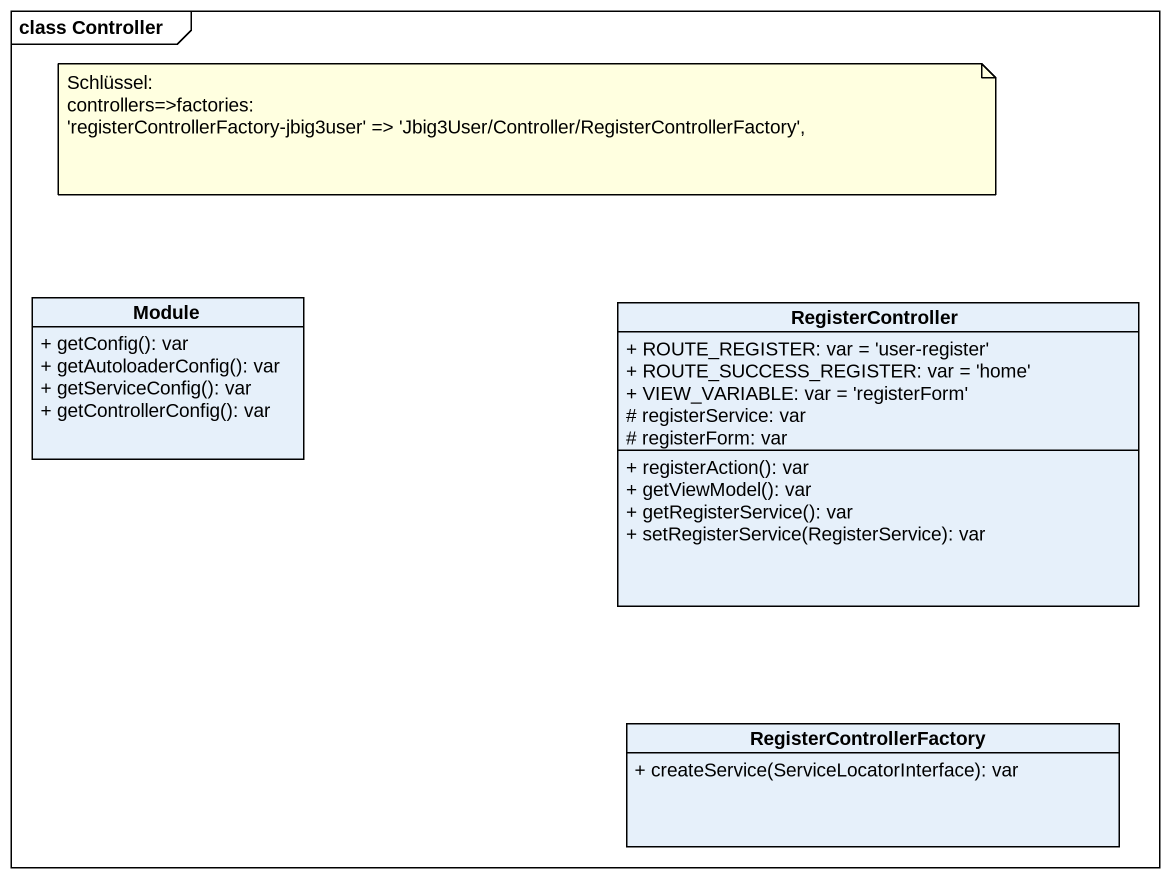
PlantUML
@startuml
mainframe class Controller
hide circle
hide empty members
skinparam classAttributeIconSize 0
class Module {
  + getConfig(): var
  + getAutoloaderConfig(): var
  + getServiceConfig(): var
  + getControllerConfig(): var
}
class RegisterController {
  + ROUTE_REGISTER: var = 'user-register'
  + ROUTE_SUCCESS_REGISTER: var = 'home'
  + VIEW_VARIABLE: var = 'registerForm'
  # registerService: var
  # registerForm: var
  + registerAction(): var
  + getViewModel(): var
  + getRegisterService(): var
  + setRegisterService(RegisterService): var
}
class RegisterControllerFactory {
  + createService(ServiceLocatorInterface): var
}
note as N1
  Schlüssel:
  controllers=>factories:
  ~'registerControllerFactory-jbig3user' => 'Jbig3User/Controller/RegisterControllerFactory',
end note
@enduml
